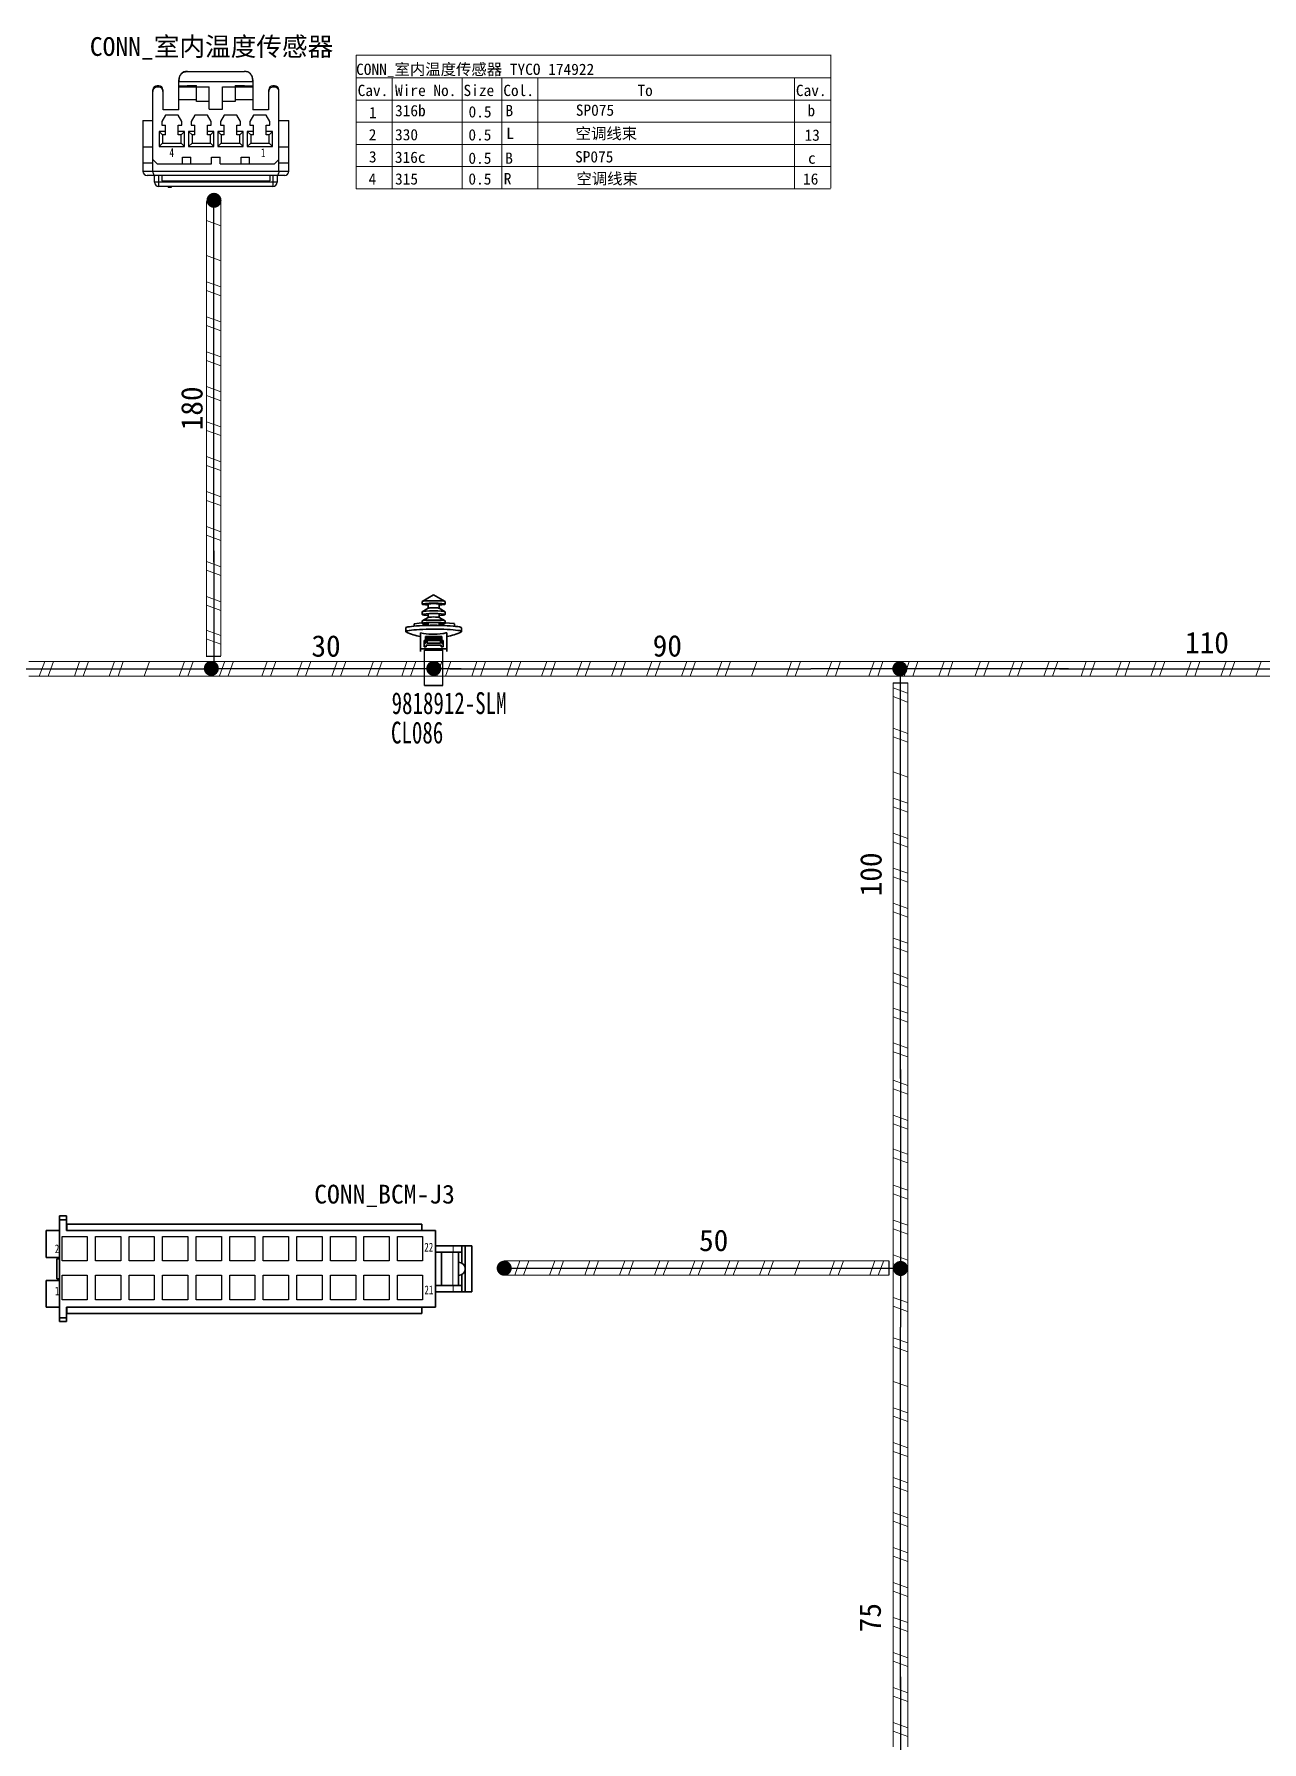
# Model space of a CAD drawing. Header units: millimetres. Extents: x 17 to 3784, y 12 to 1382.
# Drawn here: x 1065.7 to 1148.4, y 461.9 to 576.9 of the extents above; entities that cross this region are included whole.
import ezdxf

# ---------------------------------------------------------------- set-up
doc = ezdxf.new("R2010")
doc.units = ezdxf.units.MM
doc.layers.add('ENT', color=7, linetype='Continuous', lineweight=18)
doc.layers.add('粗实线层', color=7, linetype='Continuous', lineweight=35)
doc.styles.add('FangSong_GB2312_Style', font='simfang.ttf')
doc.styles.add('foton', font='', dxfattribs={"width": 0.7})
doc.styles.add('样式 2', font='', dxfattribs={"width": 0.75})
doc.styles.get('foton').set_extended_font_data('宋体')
doc.styles.get('样式 2').set_extended_font_data('宋体')

msp = doc.modelspace()

# ---------------------------------------------------------------- hatches: boundary and pattern name
h = msp.add_hatch(color=0)
edge = h.paths.add_edge_path(flags=0)
edge.add_arc((1077.8, 565.67), 0.507, 180, 540)
h = msp.add_hatch(color=0)
edge = h.paths.add_edge_path(flags=0)
edge.add_arc((1077.62, 534.16), 0.507, 180, 540)
h = msp.add_hatch(color=0)
edge = h.paths.add_edge_path(flags=0)
edge.add_arc((1092.6, 534.16), 0.507, 180, 540)
h = msp.add_hatch(color=0)
edge = h.paths.add_edge_path(flags=0)
edge.add_arc((1123.98, 534.14), 0.507, 180, 540)
h = msp.add_hatch(color=0)
edge = h.paths.add_edge_path(flags=0)
edge.add_arc((1097.34, 493.79), 0.507, 180, 540)
h = msp.add_hatch(color=0)
edge = h.paths.add_edge_path(flags=0)
edge.add_arc((1124.03, 493.77), 0.507, 180, 540)

# ---------------------------------------------------------------- linework, layer by layer
at = {"color": 7, "linetype": 'Continuous'}
for p, q in [((1075.44, 571.75), (1075.44, 573.79)), ((1075.44, 573.66), (1080.41, 573.66)), ((1076, 574.35), (1079.85, 574.35)), ((1076, 574.35), (1079.85, 574.35)), ((1080.41, 573.79), (1080.41, 571.75)), ((1073.69, 567.62), (1073.69, 573.1)), ((1073.97, 573.39), (1074.08, 573.39)), ((1074.08, 573.28), (1073.97, 573.28)), ((1074.37, 571.75), (1074.37, 573.1)), ((1076.63, 573.28), (1075.44, 573.28)), ((1076, 573.39), (1076.63, 573.39)), ((1076.63, 572.32), (1076.63, 573.39)), ((1076.63, 573.31), (1077.47, 573.31)), ((1077.47, 571.8), (1077.47, 573.31)), ((1078.38, 571.8), (1078.38, 573.31)), ((1078.38, 573.31), (1079.23, 573.31)), ((1079.23, 573.39), (1079.23, 572.32)), ((1079.23, 573.39), (1079.85, 573.39)), ((1080.41, 573.28), (1079.23, 573.28)), ((1081.49, 571.75), (1081.49, 573.1)), ((1081.77, 573.39), (1081.88, 573.39)), ((1081.88, 573.28), (1081.77, 573.28)), ((1082.16, 567.62), (1082.16, 573.1)), ((1074.54, 571.41), (1074.28, 570.97)), ((1075.44, 571.75), (1074.37, 571.75)), ((1075.38, 571.41), (1074.54, 571.41)), ((1075.64, 570.97), (1075.38, 571.41)), ((1076.63, 572.44), (1075.44, 572.44)), ((1076.51, 571.41), (1076.26, 570.97)), ((1077.36, 571.41), (1076.51, 571.41)), ((1077.47, 572.32), (1076.63, 572.32)), ((1077.62, 570.97), (1077.36, 571.41)), ((1077.47, 571.8), (1078.38, 571.8)), ((1078.49, 571.41), (1078.24, 570.97)), ((1079.23, 572.32), (1078.38, 572.32)), ((1079.34, 571.41), (1078.49, 571.41)), ((1080.41, 572.44), (1079.23, 572.44)), ((1079.59, 570.97), (1079.34, 571.41)), ((1080.47, 571.41), (1080.21, 570.97)), ((1081.48, 571.75), (1080.41, 571.75)), ((1081.32, 571.41), (1080.47, 571.41)), ((1081.57, 570.97), (1081.32, 571.41)), ((1073.01, 571.04), (1073.01, 567.62)), ((1073.01, 571.04), (1073.69, 571.04)), ((1074.11, 570.31), (1074.11, 569.29)), ((1074.34, 570.08), (1074.11, 570.31)), ((1074.54, 570.31), (1074.11, 570.31)), ((1074.28, 570.97), (1074.28, 570.73)), ((1074.28, 570.73), (1074.54, 570.73)), ((1074.54, 570.08), (1074.54, 570.73)), ((1075.38, 570.08), (1075.38, 570.73)), ((1075.38, 570.73), (1075.64, 570.73)), ((1075.81, 570.31), (1075.38, 570.31)), ((1075.58, 570.08), (1075.81, 570.31)), ((1075.64, 570.73), (1075.64, 570.97)), ((1075.81, 569.29), (1075.81, 570.31)), ((1076.09, 570.31), (1076.09, 569.29)), ((1076.32, 570.08), (1076.09, 570.31)), ((1076.51, 570.31), (1076.09, 570.31)), ((1076.26, 570.97), (1076.26, 570.73)), ((1076.26, 570.73), (1076.51, 570.73)), ((1076.51, 570.08), (1076.51, 570.73)), ((1077.36, 570.08), (1077.36, 570.73)), ((1077.36, 570.73), (1077.62, 570.73)), ((1077.78, 570.31), (1077.36, 570.31)), ((1077.56, 570.08), (1077.78, 570.31)), ((1077.62, 570.73), (1077.62, 570.97)), ((1077.78, 569.29), (1077.78, 570.31)), ((1078.49, 570.31), (1078.07, 570.31)), ((1078.29, 570.08), (1078.07, 570.31)), ((1078.07, 570.31), (1078.07, 569.29)), ((1078.24, 570.97), (1078.24, 570.73)), ((1078.24, 570.73), (1078.49, 570.73)), ((1078.49, 570.08), (1078.49, 570.73)), ((1079.34, 570.73), (1079.59, 570.73)), ((1079.34, 570.08), (1079.34, 570.73)), ((1079.76, 570.31), (1079.34, 570.31)), ((1079.54, 570.08), (1079.76, 570.31)), ((1079.59, 570.73), (1079.59, 570.97)), ((1079.76, 569.29), (1079.76, 570.31)), ((1080.47, 570.31), (1080.04, 570.31)), ((1080.27, 570.08), (1080.04, 570.31)), ((1080.04, 570.31), (1080.04, 569.29)), ((1080.21, 570.97), (1080.21, 570.73)), ((1080.21, 570.73), (1080.47, 570.73)), ((1080.47, 570.08), (1080.47, 570.73)), ((1081.32, 570.73), (1081.57, 570.73)), ((1081.32, 570.08), (1081.32, 570.73)), ((1081.74, 570.31), (1081.32, 570.31)), ((1081.51, 570.08), (1081.74, 570.31)), ((1081.57, 570.73), (1081.57, 570.97)), ((1081.74, 569.29), (1081.74, 570.31)), ((1082.16, 571.04), (1082.84, 571.04)), ((1082.84, 567.62), (1082.84, 571.04)), ((1073.01, 569.26), (1073.69, 569.26)), ((1074.34, 569.51), (1074.11, 569.29)), ((1074.11, 569.29), (1075.81, 569.29)), ((1074.34, 570.08), (1074.34, 569.51)), ((1074.54, 570.08), (1074.34, 570.08)), ((1074.34, 569.51), (1075.58, 569.51)), ((1075.58, 570.08), (1075.38, 570.08)), ((1075.58, 569.51), (1075.58, 570.08)), ((1075.58, 569.51), (1075.81, 569.29)), ((1076.32, 569.51), (1076.09, 569.29)), ((1076.09, 569.29), (1077.78, 569.29)), ((1076.32, 570.08), (1076.32, 569.51)), ((1076.51, 570.08), (1076.32, 570.08)), ((1076.32, 569.51), (1077.56, 569.51)), ((1077.56, 570.08), (1077.36, 570.08)), ((1077.56, 569.51), (1077.56, 570.08)), ((1077.56, 569.51), (1077.78, 569.29)), ((1078.29, 569.51), (1078.07, 569.29)), ((1078.07, 569.29), (1079.76, 569.29)), ((1078.49, 570.08), (1078.29, 570.08)), ((1078.29, 570.08), (1078.29, 569.51)), ((1078.29, 569.51), (1079.54, 569.51)), ((1079.54, 570.08), (1079.34, 570.08)), ((1079.54, 569.51), (1079.54, 570.08)), ((1079.54, 569.51), (1079.76, 569.29)), ((1080.27, 569.51), (1080.04, 569.29)), ((1080.04, 569.29), (1081.74, 569.29)), ((1080.47, 570.08), (1080.27, 570.08)), ((1080.27, 570.08), (1080.27, 569.51)), ((1080.27, 569.51), (1081.51, 569.51)), ((1081.51, 570.08), (1081.32, 570.08)), ((1081.51, 569.51), (1081.51, 570.08)), ((1081.51, 569.51), (1081.74, 569.29)), ((1082.16, 569.26), (1082.84, 569.26)), ((1073.01, 568.19), (1073.69, 568.19)), ((1073.97, 568.13), (1073.69, 568.41)), ((1073.97, 568.13), (1077.64, 568.13)), ((1075.67, 568.13), (1075.67, 568.58)), ((1075.67, 568.58), (1076.23, 568.58)), ((1076.23, 568.13), (1076.23, 568.58)), ((1077.64, 568.58), (1078.21, 568.58)), ((1077.64, 568.13), (1077.64, 568.58)), ((1078.21, 568.13), (1078.21, 568.58)), ((1078.21, 568.13), (1081.88, 568.13)), ((1079.62, 568.58), (1080.19, 568.58)), ((1079.62, 568.13), (1079.62, 568.58)), ((1080.19, 568.13), (1080.19, 568.58)), ((1082.16, 568.41), (1081.88, 568.13)), ((1082.16, 568.19), (1082.84, 568.19)), ((1082.84, 567.62), (1073.01, 567.62)), ((1082.56, 567.34), (1073.29, 567.34)), ((1073.8, 566.89), (1073.8, 567.34)), ((1082.05, 566.89), (1073.8, 566.89)), ((1074.08, 566.6), (1074.08, 567.34)), ((1074.28, 567.34), (1074.28, 566.98)), ((1074.28, 566.98), (1081.57, 566.98)), ((1081.57, 567.34), (1081.57, 566.98)), ((1081.77, 567.34), (1081.77, 566.6)), ((1082.05, 567.34), (1082.05, 566.89)), ((1081.77, 566.6), (1074.08, 566.6)), ((1074.71, 566.6), (1074.71, 566.53)), ((1074.92, 566.53), (1074.71, 566.53)), ((1074.81, 566.6), (1074.81, 566.53)), ((1074.92, 566.6), (1074.92, 566.53))]:
    msp.add_line(p, q, dxfattribs=at)
for p, q in [((1077.29, 565.6), (1078.27, 565.6)), ((1077.28, 534.99), (1078.27, 534.99)), ((1123.53, 533.19), (1124.51, 533.19)), ((1097.34, 494.28), (1097.34, 493.29)), ((1123.23, 494.29), (1123.23, 493.32))]:
    msp.add_line(p, q)
at = {"color": 0, "lineweight": 35, "ltscale": 0.10061}
msp.add_line((1092.59, 539.12), (1091.82, 538.66), dxfattribs=at)
at = {"color": 0, "lineweight": 35, "ltscale": 0.100609}
msp.add_line((1092.59, 539.12), (1093.36, 538.66), dxfattribs=at)
at = {"color": 0, "lineweight": 35, "ltscale": 0.017883}
for p, q in [((1091.82, 538.65), (1091.82, 538.49)), ((1093.37, 538.65), (1093.37, 538.49))]:
    msp.add_line(p, q, dxfattribs=at)
at = {"color": 0, "lineweight": 35, "ltscale": 0.051179}
for p, q in [((1092.21, 538.21), (1091.82, 537.98)), ((1092.97, 538.21), (1093.36, 537.98))]:
    msp.add_line(p, q, dxfattribs=at)
at = {"color": 0, "lineweight": 35, "ltscale": 0.019769}
for p, q in [((1091.82, 537.97), (1091.82, 537.79)), ((1093.37, 537.97), (1093.37, 537.79))]:
    msp.add_line(p, q, dxfattribs=at)
at = {"color": 0, "lineweight": 35, "ltscale": 0.032245}
for p, q in [((1092.21, 538.49), (1092.21, 538.21)), ((1092.97, 538.49), (1092.97, 538.21))]:
    msp.add_line(p, q, dxfattribs=at)
at = {"color": 0, "lineweight": 35, "ltscale": 0.027679}
for p, q in [((1090.71, 536.64), (1090.71, 536.89)), ((1094.47, 536.64), (1094.47, 536.89))]:
    msp.add_line(p, q, dxfattribs=at)
at = {"color": 0, "lineweight": 35, "ltscale": 0.051178}
msp.add_line((1092.21, 537.59), (1091.82, 537.36), dxfattribs=at)
at = {"color": 0, "lineweight": 35, "ltscale": 0.018536}
msp.add_line((1091.82, 537.35), (1091.82, 537.19), dxfattribs=at)
at = {"color": 0, "lineweight": 35, "ltscale": 0.029858}
for p, q in [((1092.21, 537.85), (1092.21, 537.59)), ((1092.97, 537.85), (1092.97, 537.59))]:
    msp.add_line(p, q, dxfattribs=at)
at = {"color": 0, "lineweight": 35, "ltscale": 0.02207}
for p, q in [((1092.21, 537.24), (1092.21, 537.05)), ((1092.97, 537.24), (1092.97, 537.05))]:
    msp.add_line(p, q, dxfattribs=at)
at = {"color": 0, "lineweight": 35, "ltscale": 0.051177}
msp.add_line((1092.97, 537.59), (1093.36, 537.36), dxfattribs=at)
at = {"color": 0, "lineweight": 35, "ltscale": 0.01853}
msp.add_line((1093.37, 537.35), (1093.37, 537.19), dxfattribs=at)
at = {"color": 0, "lineweight": 35, "ltscale": 0.113794}
msp.add_line((1091.7, 536.3), (1091.7, 535.29), dxfattribs=at)
at = {"color": 0, "lineweight": 35, "ltscale": 0.120856}
for p, q in [((1091.71, 535.48), (1091.71, 536.55)), ((1093.48, 535.48), (1093.48, 536.55))]:
    msp.add_line(p, q, dxfattribs=at)
at = {"color": 0, "lineweight": 35, "ltscale": 0.047321}
for p, q in [((1091.95, 536.03), (1091.95, 535.62)), ((1093.24, 536.03), (1093.24, 535.62))]:
    msp.add_line(p, q, dxfattribs=at)
at = {"color": 0, "lineweight": 35, "ltscale": 0.010001}
for p, q in [((1092.04, 536.03), (1091.95, 536.03)), ((1093.24, 536.03), (1093.15, 536.03)), ((1067.39, 494.41), (1067.21, 494.41)), ((1067.39, 493.08), (1067.21, 493.08))]:
    msp.add_line(p, q, dxfattribs=at)
at = {"color": 0, "lineweight": 35, "ltscale": 0.009064}
msp.add_line((1092.03, 535.84), (1091.95, 535.84), dxfattribs=at)
at = {"color": 0, "lineweight": 35, "ltscale": 0.021804}
for p, q in [((1092.03, 535.84), (1092.04, 536.03)), ((1093.14, 536.13), (1093.15, 536.32)), ((1093.14, 535.84), (1093.15, 536.03)), ((1093.23, 535.84), (1093.24, 536.03)), ((1091.71, 535.48), (1091.7, 535.29)), ((1093.48, 535.48), (1093.47, 535.29))]:
    msp.add_line(p, q, dxfattribs=at)
at = {"color": 0, "lineweight": 35, "ltscale": 0.032379}
msp.add_line((1092.04, 536.32), (1092.04, 536.03), dxfattribs=at)
at = {"color": 0, "lineweight": 35, "ltscale": 0.124999}
msp.add_line((1092.04, 536.32), (1093.15, 536.32), dxfattribs=at)
at = {"color": 0, "lineweight": 35, "ltscale": 0.012045}
msp.add_line((1092.04, 536.13), (1092.15, 536.13), dxfattribs=at)
at = {"color": 0, "lineweight": 35, "ltscale": 0.012463}
msp.add_line((1092.08, 535.62), (1092.09, 535.73), dxfattribs=at)
at = {"color": 0, "lineweight": 35, "ltscale": 0.114999}
msp.add_line((1092.09, 535.73), (1093.1, 535.73), dxfattribs=at)
at = {"color": 0, "lineweight": 35, "ltscale": 0.012451}
for p, q in [((1092.09, 535.62), (1092.09, 535.73)), ((1092.15, 536.05), (1092.15, 536.16)), ((1093.04, 536.05), (1093.04, 536.16)), ((1093.1, 535.62), (1093.1, 535.73))]:
    msp.add_line(p, q, dxfattribs=at)
at = {"color": 0, "lineweight": 35, "ltscale": 0.1}
for p, q in [((1093.03, 536.24), (1092.15, 536.24)), ((1093.04, 535.85), (1092.15, 535.85))]:
    msp.add_line(p, q, dxfattribs=at)
at = {"color": 0, "lineweight": 35, "ltscale": 0.010273}
msp.add_line((1092.15, 536.15), (1092.15, 536.24), dxfattribs=at)
at = {"color": 0, "lineweight": 35, "ltscale": 0.004356}
msp.add_line((1092.15, 536.24), (1092.15, 536.21), dxfattribs=at)
at = {"color": 0, "lineweight": 35, "ltscale": 0.023842}
msp.add_line((1092.15, 536.21), (1092.15, 535.99), dxfattribs=at)
at = {"color": 0, "lineweight": 35, "ltscale": 0.099998}
for p, q in [((1093.04, 536.16), (1092.15, 536.16)), ((1093.04, 536.05), (1092.15, 536.05))]:
    msp.add_line(p, q, dxfattribs=at)
at = {"color": 0, "lineweight": 35, "ltscale": 0.001513}
msp.add_line((1092.15, 536.16), (1092.15, 536.15), dxfattribs=at)
at = {"color": 0, "lineweight": 35, "ltscale": 0.002181}
for p, q in [((1092.15, 536.03), (1092.15, 536.05)), ((1093.04, 536.03), (1093.04, 536.05))]:
    msp.add_line(p, q, dxfattribs=at)
at = {"color": 0, "lineweight": 35, "ltscale": 0.019922}
for p, q in [((1092.15, 535.85), (1092.15, 536.03)), ((1093.04, 535.85), (1093.04, 536.03))]:
    msp.add_line(p, q, dxfattribs=at)
at = {"color": 0, "lineweight": 35, "ltscale": 0.099999}
for p, q in [((1093.04, 536.03), (1092.15, 536.03)), ((1093.04, 535.85), (1092.15, 535.85))]:
    msp.add_line(p, q, dxfattribs=at)
at = {"color": 0, "lineweight": 35, "ltscale": 0.002853}
msp.add_line((1092.15, 535.99), (1092.15, 536.01), dxfattribs=at)
at = {"color": 0, "lineweight": 35, "ltscale": 0.018183}
msp.add_line((1092.15, 536.01), (1092.15, 535.85), dxfattribs=at)
at = {"color": 0, "lineweight": 35, "ltscale": 0.000439867}
msp.add_line((1092.15, 535.85), (1092.15, 535.85), dxfattribs=at)
at = {"color": 0, "lineweight": 35, "ltscale": 0.009468}
msp.add_line((1093.04, 536.16), (1093.03, 536.24), dxfattribs=at)
at = {"color": 0, "lineweight": 35, "ltscale": 0.01149}
msp.add_line((1093.04, 536.13), (1093.14, 536.13), dxfattribs=at)
at = {"color": 0, "lineweight": 35, "ltscale": 0.000439834}
msp.add_line((1093.04, 535.85), (1093.04, 535.85), dxfattribs=at)
at = {"color": 0, "lineweight": 35, "ltscale": 0.032373}
for p, q in [((1093.14, 536.13), (1093.14, 535.84)), ((1093.15, 536.32), (1093.15, 536.03))]:
    msp.add_line(p, q, dxfattribs=at)
at = {"color": 0, "lineweight": 35, "ltscale": 0.01}
msp.add_line((1093.23, 535.84), (1093.14, 535.84), dxfattribs=at)
at = {"color": 0, "lineweight": 35, "ltscale": 0.025537}
msp.add_line((1093.23, 535.84), (1093.23, 535.62), dxfattribs=at)
at = {"color": 0, "lineweight": 35, "ltscale": 0.199999}
msp.add_line((1093.48, 535.48), (1091.71, 535.48), dxfattribs=at)
at = {"color": 0, "lineweight": 35, "ltscale": 0.015}
msp.add_line((1091.95, 535.62), (1092.09, 535.62), dxfattribs=at)
at = {"color": 0}
for p, q in [((1091.98, 533.01), (1091.98, 535.4)), ((1093.2, 533.01), (1093.2, 535.4))]:
    msp.add_line(p, q, dxfattribs=at)
at = {"color": 0, "lineweight": 35, "ltscale": 0.137499}
for p, q in [((1093.2, 535.4), (1091.98, 535.4)), ((1093.2, 533.01), (1091.98, 533.01))]:
    msp.add_line(p, q, dxfattribs=at)
at = {"color": 0, "lineweight": 35, "ltscale": 0.014999}
msp.add_line((1093.1, 535.62), (1093.24, 535.62), dxfattribs=at)
at = {"color": 0, "lineweight": 35, "ltscale": 0.027499}
for p, q in [((1067.39, 497.31), (1067.88, 497.31)), ((1067.39, 497.05), (1067.88, 497.05)), ((1067.39, 490.44), (1067.88, 490.44)), ((1067.39, 490.19), (1067.88, 490.19))]:
    msp.add_line(p, q, dxfattribs=at)
at = {"color": 0, "lineweight": 35, "ltscale": 0.014434}
for p, q in [((1067.39, 497.05), (1067.39, 497.31)), ((1067.88, 497.05), (1067.88, 497.31)), ((1067.39, 490.19), (1067.39, 490.44)), ((1067.88, 490.19), (1067.88, 490.44))]:
    msp.add_line(p, q, dxfattribs=at)
at = {"color": 0, "lineweight": 35, "ltscale": 0.148066}
for p, q in [((1067.39, 494.41), (1067.39, 497.05)), ((1067.39, 490.44), (1067.39, 493.08))]:
    msp.add_line(p, q, dxfattribs=at)
at = {"color": 0, "lineweight": 35, "ltscale": 0.040566}
for p, q in [((1067.88, 496.33), (1067.88, 497.05)), ((1067.88, 490.44), (1067.88, 491.17))]:
    msp.add_line(p, q, dxfattribs=at)
at = {"color": 0, "lineweight": 35}
for p, q in [((1091.8, 496.75), (1067.9, 496.75)), ((1092.09, 496.33), (1067.88, 496.33)), ((1067.88, 491.17), (1092.09, 491.17)), ((1067.9, 490.74), (1091.8, 490.74))]:
    msp.add_line(p, q, dxfattribs=at)
at = {"color": 0, "lineweight": 35, "ltscale": 0.02375}
for p, q in [((1067.9, 496.33), (1067.9, 496.75)), ((1091.8, 496.33), (1091.8, 496.75)), ((1067.9, 490.74), (1067.9, 491.17)), ((1091.8, 490.74), (1091.8, 491.17))]:
    msp.add_line(p, q, dxfattribs=at)
at = {"color": 0, "lineweight": 35, "ltscale": 0.0375}
for p, q in [((1067.17, 496.33), (1066.5, 496.33)), ((1067.17, 494.52), (1066.5, 494.52)), ((1067.17, 492.97), (1066.5, 492.97)), ((1067.17, 491.17), (1066.5, 491.17))]:
    msp.add_line(p, q, dxfattribs=at)
at = {"color": 0, "lineweight": 35, "ltscale": 0.10125}
for p, q in [((1066.5, 494.52), (1066.5, 496.33)), ((1066.5, 491.17), (1066.5, 492.97))]:
    msp.add_line(p, q, dxfattribs=at)
at = {"color": 0, "lineweight": 35, "ltscale": 0.0125}
for p, q in [((1067.39, 496.33), (1067.17, 496.33)), ((1092.71, 496.33), (1092.09, 496.33)), ((1067.39, 494.52), (1067.17, 494.52)), ((1094.04, 494.86), (1094.27, 494.86)), ((1094.27, 494.86), (1094.49, 494.86)), ((1094.71, 495.3), (1094.49, 495.3)), ((1067.39, 492.97), (1067.17, 492.97)), ((1094.04, 492.63), (1094.27, 492.63)), ((1094.27, 492.63), (1094.49, 492.63)), ((1094.71, 492.19), (1094.49, 492.19)), ((1067.39, 491.17), (1067.17, 491.17)), ((1092.09, 491.17), (1092.72, 491.17))]:
    msp.add_line(p, q, dxfattribs=at)
at = {"color": 0, "lineweight": 35, "ltscale": 0.289999}
msp.add_line((1092.71, 491.17), (1092.71, 496.33), dxfattribs=at)
at = {"color": 0, "lineweight": 35, "ltscale": 0.075}
for p, q in [((1067.21, 494.41), (1067.21, 493.08)), ((1067.39, 494.41), (1067.39, 493.08))]:
    msp.add_line(p, q, dxfattribs=at)
at = {"color": 0, "lineweight": 35, "ltscale": 0.0675}
for p, q in [((1093.91, 495.3), (1092.71, 495.3)), ((1093.91, 492.19), (1092.71, 492.19))]:
    msp.add_line(p, q, dxfattribs=at)
at = {"color": 0, "lineweight": 35, "ltscale": 0.022501}
msp.add_line((1093.11, 494.86), (1092.71, 494.86), dxfattribs=at)
at = {"color": 0, "lineweight": 35, "ltscale": 0.04366}
for p, q in [((1093.89, 494.86), (1093.11, 494.86)), ((1093.89, 492.63), (1093.11, 492.63))]:
    msp.add_line(p, q, dxfattribs=at)
at = {"color": 0, "lineweight": 35, "ltscale": 0.125}
msp.add_line((1093.11, 492.63), (1093.11, 494.86), dxfattribs=at)
at = {"color": 0, "lineweight": 35, "ltscale": 0.008839}
for p, q in [((1093.89, 494.86), (1094.04, 494.86)), ((1093.89, 492.63), (1094.04, 492.63))]:
    msp.add_line(p, q, dxfattribs=at)
at = {"color": 0, "lineweight": 13, "ltscale": 0.125}
msp.add_line((1093.89, 492.63), (1093.89, 494.86), dxfattribs=at)
at = {"color": 0, "lineweight": 35, "ltscale": 0.0325}
for p, q in [((1093.91, 495.3), (1094.49, 495.3)), ((1093.91, 492.19), (1094.49, 492.19))]:
    msp.add_line(p, q, dxfattribs=at)
at = {"color": 0, "lineweight": 13, "ltscale": 0.025}
for p, q in [((1093.91, 495.3), (1093.91, 494.86)), ((1093.91, 492.63), (1093.91, 492.19))]:
    msp.add_line(p, q, dxfattribs=at)
at = {"color": 0, "lineweight": 35, "ltscale": 0.0625}
for p, q in [((1094.27, 493.75), (1094.27, 494.86)), ((1094.27, 492.63), (1094.27, 493.75))]:
    msp.add_line(p, q, dxfattribs=at)
at = {"color": 0, "lineweight": 35, "ltscale": 0.025}
for p, q in [((1094.49, 495.3), (1094.49, 494.86)), ((1095.16, 495.3), (1094.71, 495.3)), ((1094.49, 492.63), (1094.49, 492.19)), ((1095.16, 492.19), (1094.71, 492.19))]:
    msp.add_line(p, q, dxfattribs=at)
at = {"color": 0, "lineweight": 35, "ltscale": 0.040849}
for p, q in [((1094.49, 494.86), (1094.49, 494.13)), ((1094.49, 493.36), (1094.49, 492.63))]:
    msp.add_line(p, q, dxfattribs=at)
at = {"color": 0, "lineweight": 35, "ltscale": 0.0875}
for p, q in [((1094.71, 495.3), (1094.71, 493.75)), ((1094.71, 493.75), (1094.71, 492.19))]:
    msp.add_line(p, q, dxfattribs=at)
at = {"color": 0, "lineweight": 35, "ltscale": 0.175}
msp.add_line((1095.16, 495.3), (1095.16, 492.19), dxfattribs=at)
at = {"color": 0, "lineweight": 35, "ltscale": 0.055}
msp.add_line((1093.69, 492.63), (1092.71, 492.63), dxfattribs=at)
at = {"color": 0, "linetype": 'Continuous', "lineweight": 13}
for points in [[(1087.37, 575.44), (1119.31, 575.44)], [(1087.37, 575.44), (1087.37, 566.45)], [(1087.37, 573.91), (1119.31, 573.91)], [(1089.8, 573.91), (1089.8, 566.45)], [(1094.51, 573.91), (1094.51, 566.45)], [(1097.18, 573.91), (1097.18, 566.45)], [(1099.61, 573.91), (1099.61, 566.45)], [(1087.37, 572.42), (1119.31, 572.42)], [(1087.37, 570.92), (1119.31, 570.92)], [(1087.37, 569.43), (1119.31, 569.43)], [(1087.37, 567.94), (1119.31, 567.94)], [(1087.37, 566.45), (1119.31, 566.45)], [(1077.11, 534.14), (1053.6, 534.14)], [(1094.44, 534.14), (1077.11, 534.14)], [(1117.99, 534.14), (1094.48, 534.14)]]:
    msp.add_lwpolyline(points, dxfattribs=at)
at = {"color": 7, "linetype": 'Continuous', "lineweight": 13}
for points in [[(1119.34, 575.47), (1119.34, 566.48)], [(1116.88, 573.91), (1116.88, 566.45)], [(1077.78, 565.6), (1077.78, 542.09)], [(1077.78, 542.06), (1077.78, 534.97)], [(1135.32, 534.14), (1117.99, 534.14)], [(1159.01, 534.14), (1135.5, 534.14)], [(1124.02, 530.84), (1124.02, 507.33)], [(1124.02, 507.15), (1124.02, 489.82)], [(1120.89, 493.8), (1097.38, 493.8)], [(1124.02, 489.82), (1124.02, 466.31)], [(1124.02, 466.27), (1124.02, 448.94)]]:
    msp.add_lwpolyline(points, dxfattribs=at)
at = {"color": 7, "linetype": 'Continuous', "lineweight": 0}
for points in [[(1077.29, 563.25), (1077.29, 565.6)], [(1078.27, 565.6), (1078.27, 563.25)], [(1077.29, 564.31), (1078.27, 563.96)], [(1077.29, 560.9), (1077.29, 563.25)], [(1078.27, 563.25), (1078.27, 560.9)], [(1077.29, 561.95), (1078.27, 561.6)], [(1077.29, 558.54), (1077.29, 560.9)], [(1077.29, 560.19), (1078.27, 559.84)], [(1078.27, 560.9), (1078.27, 558.54)], [(1077.29, 559.6), (1078.27, 559.25)], [(1077.29, 556.19), (1077.29, 558.54)], [(1077.29, 557.83), (1078.27, 557.48)], [(1078.27, 558.54), (1078.27, 556.19)], [(1077.29, 557.25), (1078.27, 556.89)], [(1077.29, 553.83), (1077.29, 556.19)], [(1077.29, 555.48), (1078.27, 555.13)], [(1078.27, 556.19), (1078.27, 553.83)], [(1077.29, 554.89), (1078.27, 554.54)], [(1077.29, 551.48), (1077.29, 553.83)], [(1077.29, 553.13), (1078.27, 552.77)], [(1078.27, 553.83), (1078.27, 551.48)], [(1077.29, 552.54), (1078.27, 552.18)], [(1077.29, 549.12), (1077.29, 551.48)], [(1077.29, 550.77), (1078.27, 550.42)], [(1078.27, 551.48), (1078.27, 549.12)], [(1077.29, 550.18), (1078.27, 549.83)], [(1077.29, 546.77), (1077.29, 549.12)], [(1077.29, 548.42), (1078.27, 548.06)], [(1078.27, 549.12), (1078.27, 546.77)], [(1077.29, 547.83), (1078.27, 547.48)], [(1077.29, 544.41), (1077.29, 546.77)], [(1077.29, 546.06), (1078.27, 545.71)], [(1078.27, 546.77), (1078.27, 544.41)], [(1077.29, 545.47), (1078.27, 545.12)], [(1077.29, 542.06), (1077.29, 544.41)], [(1078.27, 544.41), (1078.27, 542.06)], [(1077.29, 543.71), (1078.27, 543.36)], [(1077.29, 543.12), (1078.27, 542.77)], [(1077.29, 539.71), (1077.29, 542.06)], [(1078.27, 542.06), (1078.27, 539.71)], [(1078.27, 541), (1077.29, 541.35)], [(1078.27, 540.41), (1077.29, 540.77)], [(1077.29, 537.35), (1077.29, 539.71)], [(1078.27, 539.71), (1078.27, 537.35)], [(1078.27, 538.65), (1077.29, 539)], [(1078.27, 538.06), (1077.29, 538.41)], [(1077.29, 535), (1077.29, 537.35)], [(1078.27, 537.35), (1078.27, 535)], [(1078.25, 536.38), (1077.27, 536.73)], [(1078.25, 535.79), (1077.27, 536.15)], [(1071.11, 534.63), (1070.75, 533.65)], [(1071.69, 534.63), (1071.34, 533.65)], [(1072.4, 534.63), (1074.76, 534.63)], [(1073.46, 534.63), (1073.11, 533.65)], [(1074.76, 534.63), (1077.11, 534.63)], [(1075.81, 534.63), (1075.46, 533.65)], [(1076.4, 534.63), (1076.05, 533.65)], [(1077.11, 534.63), (1079.46, 534.63)], [(1078.17, 533.66), (1078.52, 534.64)], [(1078.76, 533.66), (1079.11, 534.64)], [(1079.31, 534.63), (1082.67, 534.63)], [(1081.02, 533.65), (1081.38, 534.63)], [(1081.61, 533.65), (1081.97, 534.63)], [(1082.67, 534.63), (1085.03, 534.63)], [(1083.38, 533.65), (1083.73, 534.63)], [(1083.97, 533.65), (1084.32, 534.63)], [(1110.22, 534.63), (1109.87, 533.65)], [(1110.93, 534.63), (1113.28, 534.63)], [(1111.99, 534.63), (1111.63, 533.65)], [(1112.57, 534.63), (1112.22, 533.65)], [(1113.28, 534.63), (1115.63, 534.63)], [(1114.34, 534.63), (1113.99, 533.65)], [(1115.63, 534.63), (1117.99, 534.63)], [(1116.69, 534.63), (1116.34, 533.65)], [(1117.28, 534.63), (1116.93, 533.65)], [(1117.99, 534.63), (1120.34, 534.63)], [(1119.05, 533.66), (1119.4, 534.64)], [(1119.64, 533.66), (1119.99, 534.64)], [(1120.19, 534.63), (1123.55, 534.63)], [(1121.9, 533.65), (1122.26, 534.63)], [(1122.49, 533.65), (1122.84, 534.63)], [(1123.55, 534.63), (1125.91, 534.63)], [(1124.26, 533.65), (1124.61, 534.63)], [(1124.85, 533.65), (1125.2, 534.63)], [(1125.91, 534.63), (1128.26, 534.63)], [(1126.61, 533.65), (1126.96, 534.63)], [(1127.2, 533.65), (1127.55, 534.63)], [(1128.26, 534.63), (1130.61, 534.63)], [(1129.05, 533.67), (1129.41, 534.65)], [(1129.64, 533.67), (1130, 534.65)], [(1130.61, 534.63), (1132.97, 534.63)], [(1131.32, 533.65), (1131.67, 534.63)], [(1131.91, 533.65), (1132.26, 534.63)], [(1132.97, 534.63), (1135.87, 534.63)], [(1133.67, 533.65), (1134.03, 534.63)], [(1134.26, 533.65), (1134.62, 534.63)], [(1135.47, 534.63), (1137.82, 534.63)], [(1136.53, 534.63), (1136.18, 533.65)], [(1137.12, 534.63), (1136.76, 533.65)], [(1137.82, 534.63), (1140.18, 534.63)], [(1138.88, 534.63), (1138.53, 533.65)], [(1139.47, 534.63), (1139.12, 533.65)], [(1140.18, 534.63), (1142.53, 534.63)], [(1141.24, 534.63), (1140.88, 533.65)], [(1141.83, 534.63), (1141.47, 533.65)], [(1142.53, 534.63), (1144.89, 534.63)], [(1143.59, 534.63), (1143.24, 533.65)], [(1144.18, 534.63), (1143.83, 533.65)], [(1144.89, 534.63), (1147.24, 534.63)], [(1145.95, 534.63), (1145.59, 533.65)], [(1146.53, 534.63), (1146.18, 533.65)], [(1147.24, 534.63), (1149.6, 534.63)], [(1148.3, 534.63), (1147.95, 533.65)], [(1074.76, 533.65), (1072.4, 533.65)], [(1077.11, 533.65), (1074.76, 533.65)], [(1079.46, 533.65), (1077.11, 533.65)], [(1082.67, 533.65), (1079.23, 533.65)], [(1085.03, 533.65), (1082.67, 533.65)], [(1113.28, 533.65), (1110.93, 533.65)], [(1115.63, 533.65), (1113.28, 533.65)], [(1117.99, 533.65), (1115.63, 533.65)], [(1120.34, 533.65), (1117.99, 533.65)], [(1123.55, 533.65), (1120.11, 533.65)], [(1125.91, 533.65), (1123.55, 533.65)], [(1128.26, 533.65), (1125.91, 533.65)], [(1130.61, 533.65), (1128.26, 533.65)], [(1132.97, 533.65), (1130.61, 533.65)], [(1135.61, 533.65), (1132.97, 533.65)], [(1137.82, 533.65), (1135.47, 533.65)], [(1140.18, 533.65), (1137.82, 533.65)], [(1142.53, 533.65), (1140.18, 533.65)], [(1144.89, 533.65), (1142.53, 533.65)], [(1147.24, 533.65), (1144.89, 533.65)], [(1149.6, 533.65), (1147.24, 533.65)], [(1124.5, 532.49), (1123.52, 532.85)], [(1124.5, 531.9), (1123.52, 532.26)], [(1123.53, 530.84), (1123.53, 533.2)], [(1124.51, 533.2), (1124.51, 530.84)], [(1123.53, 528.49), (1123.53, 530.84)], [(1123.53, 530.14), (1124.51, 529.79)], [(1124.51, 530.84), (1124.51, 528.49)], [(1123.53, 529.55), (1124.51, 529.2)], [(1123.53, 526.13), (1123.53, 528.49)], [(1124.51, 528.49), (1124.51, 526.13)], [(1123.53, 527.19), (1124.51, 526.84)], [(1123.53, 523.78), (1123.53, 526.13)], [(1123.53, 525.43), (1124.51, 525.08)], [(1124.51, 526.13), (1124.51, 523.78)], [(1123.53, 524.84), (1124.51, 524.49)], [(1123.53, 521.43), (1123.53, 523.78)], [(1123.53, 523.07), (1124.51, 522.72)], [(1124.51, 523.78), (1124.51, 521.43)], [(1123.53, 522.49), (1124.51, 522.13)], [(1123.53, 519.07), (1123.53, 521.43)], [(1123.53, 520.72), (1124.51, 520.37)], [(1124.51, 521.43), (1124.51, 519.07)], [(1123.53, 520.13), (1124.51, 519.78)], [(1123.53, 516.72), (1123.53, 519.07)], [(1124.51, 519.07), (1124.51, 516.72)], [(1123.53, 518.37), (1124.51, 518.01)], [(1123.53, 517.78), (1124.51, 517.42)], [(1123.53, 514.36), (1123.53, 516.72)], [(1124.51, 516.72), (1124.51, 514.36)], [(1123.53, 516.01), (1124.51, 515.66)], [(1123.53, 515.42), (1124.51, 515.07)], [(1123.53, 512.01), (1123.53, 514.36)], [(1124.51, 514.36), (1124.51, 512.01)], [(1123.53, 513.66), (1124.51, 513.3)], [(1123.53, 513.07), (1124.51, 512.71)], [(1123.53, 509.65), (1123.53, 512.01)], [(1124.51, 512.01), (1124.51, 509.65)], [(1123.53, 511.3), (1124.51, 510.95)], [(1123.53, 510.71), (1124.51, 510.36)], [(1123.53, 507.3), (1123.53, 509.65)], [(1124.51, 509.65), (1124.51, 507.3)], [(1123.53, 508.95), (1124.51, 508.59)], [(1123.53, 508.36), (1124.51, 508.01)], [(1123.53, 504.8), (1123.53, 507.7)], [(1124.51, 507.44), (1124.51, 504.8)], [(1124.51, 506.09), (1123.53, 506.45)], [(1124.51, 505.51), (1123.53, 505.86)], [(1123.53, 502.44), (1123.53, 504.8)], [(1124.51, 504.8), (1124.51, 502.44)], [(1124.51, 503.74), (1123.53, 504.09)], [(1124.51, 503.15), (1123.53, 503.5)], [(1123.53, 500.09), (1123.53, 502.44)], [(1124.51, 502.44), (1124.51, 500.09)], [(1124.49, 501.47), (1123.51, 501.83)], [(1124.49, 500.88), (1123.51, 501.24)], [(1123.53, 497.74), (1123.53, 500.09)], [(1124.51, 500.09), (1124.51, 497.74)], [(1124.51, 499.03), (1123.53, 499.38)], [(1124.51, 498.44), (1123.53, 498.8)], [(1123.53, 495.38), (1123.53, 497.74)], [(1124.51, 497.74), (1124.51, 495.38)], [(1124.51, 496.68), (1123.53, 497.03)], [(1124.51, 496.09), (1123.53, 496.44)], [(1097.34, 494.29), (1099.7, 494.29)], [(1098.4, 494.29), (1098.05, 493.31)], [(1098.99, 494.29), (1098.64, 493.31)], [(1099.7, 494.29), (1102.05, 494.29)], [(1100.76, 494.29), (1100.4, 493.31)], [(1101.34, 494.29), (1100.99, 493.31)], [(1102.05, 494.29), (1104.41, 494.29)], [(1103.11, 494.29), (1102.76, 493.31)], [(1103.7, 494.29), (1103.35, 493.31)], [(1104.41, 494.29), (1106.76, 494.29)], [(1105.46, 494.29), (1105.11, 493.31)], [(1106.05, 494.29), (1105.7, 493.31)], [(1106.76, 494.29), (1109.11, 494.29)], [(1107.82, 494.29), (1107.47, 493.31)], [(1108.41, 494.29), (1108.05, 493.31)], [(1109.11, 494.29), (1111.47, 494.29)], [(1110.17, 494.29), (1109.82, 493.31)], [(1110.76, 494.29), (1110.41, 493.31)], [(1111.47, 494.29), (1113.82, 494.29)], [(1112.53, 494.29), (1112.17, 493.31)], [(1113.12, 494.29), (1112.76, 493.31)], [(1113.82, 494.29), (1116.18, 494.29)], [(1114.88, 494.29), (1114.53, 493.31)], [(1115.47, 494.29), (1115.12, 493.31)], [(1116.18, 494.29), (1118.53, 494.29)], [(1117.24, 494.29), (1116.88, 493.31)], [(1118.53, 494.29), (1120.89, 494.29)], [(1119.59, 494.29), (1119.24, 493.31)], [(1120.18, 494.29), (1119.83, 493.31)], [(1120.89, 494.29), (1123.24, 494.29)], [(1121.95, 493.32), (1122.3, 494.3)], [(1122.53, 493.32), (1122.89, 494.3)], [(1123.53, 492.02), (1123.53, 495.38)], [(1124.51, 494.32), (1123.53, 494.68)], [(1124.51, 495.38), (1124.51, 491.94)], [(1099.7, 493.31), (1097.34, 493.31)], [(1102.05, 493.31), (1099.7, 493.31)], [(1104.41, 493.31), (1102.05, 493.31)], [(1106.76, 493.31), (1104.41, 493.31)], [(1109.11, 493.31), (1106.76, 493.31)], [(1111.47, 493.31), (1109.11, 493.31)], [(1113.82, 493.31), (1111.47, 493.31)], [(1116.18, 493.31), (1113.82, 493.31)], [(1118.53, 493.31), (1116.18, 493.31)], [(1120.89, 493.31), (1118.53, 493.31)], [(1123.24, 493.31), (1120.89, 493.31)], [(1124.51, 493.73), (1123.53, 494.09)], [(1123.53, 489.82), (1123.53, 492.17)], [(1124.51, 492.17), (1124.51, 489.82)], [(1124.5, 491.47), (1123.52, 491.82)], [(1124.5, 490.88), (1123.52, 491.23)], [(1123.53, 487.47), (1123.53, 489.82)], [(1124.51, 489.82), (1124.51, 487.47)], [(1123.53, 489.11), (1124.51, 488.76)], [(1123.53, 488.52), (1124.51, 488.17)], [(1123.53, 485.11), (1123.53, 487.47)], [(1124.51, 487.47), (1124.51, 485.11)], [(1123.53, 486.17), (1124.51, 485.82)], [(1123.53, 482.76), (1123.53, 485.11)], [(1124.51, 485.11), (1124.51, 482.76)], [(1123.53, 484.4), (1124.51, 484.05)], [(1123.53, 483.82), (1124.51, 483.46)], [(1123.53, 480.4), (1123.53, 482.76)], [(1123.53, 482.05), (1124.51, 481.7)], [(1124.51, 482.76), (1124.51, 480.4)], [(1123.53, 481.46), (1124.51, 481.11)], [(1123.53, 478.05), (1123.53, 480.4)], [(1123.53, 479.7), (1124.51, 479.34)], [(1124.51, 480.4), (1124.51, 478.05)], [(1123.53, 479.11), (1124.51, 478.75)], [(1123.53, 475.69), (1123.53, 478.05)], [(1123.53, 477.34), (1124.51, 476.99)], [(1124.51, 478.05), (1124.51, 475.69)], [(1123.53, 476.75), (1124.51, 476.4)], [(1123.53, 473.34), (1123.53, 475.69)], [(1123.53, 474.99), (1124.51, 474.63)], [(1124.51, 475.69), (1124.51, 473.34)], [(1123.53, 474.4), (1124.51, 474.05)], [(1123.53, 470.98), (1123.53, 473.34)], [(1123.53, 472.63), (1124.51, 472.28)], [(1124.51, 473.34), (1124.51, 470.98)], [(1123.53, 472.04), (1124.51, 471.69)], [(1123.53, 468.63), (1123.53, 470.98)], [(1123.53, 470.28), (1124.51, 469.93)], [(1124.51, 470.98), (1124.51, 468.63)], [(1123.53, 469.69), (1124.51, 469.34)], [(1123.53, 466.28), (1123.53, 468.63)], [(1123.53, 467.92), (1124.51, 467.57)], [(1124.51, 468.63), (1124.51, 466.28)], [(1123.53, 467.34), (1124.51, 466.98)], [(1123.53, 463.92), (1123.53, 466.27)], [(1124.51, 465.21), (1123.53, 465.57)], [(1124.51, 466.27), (1124.51, 463.92)], [(1124.51, 464.63), (1123.53, 464.98)], [(1123.53, 461.57), (1123.53, 463.92)], [(1124.51, 463.92), (1124.51, 461.57)], [(1124.51, 462.86), (1123.53, 463.21)], [(1124.51, 462.27), (1123.53, 462.63)]]:
    msp.add_lwpolyline(points, dxfattribs=at)
at = {"color": 7, "linetype": 'Continuous', "lineweight": 25}
for points in [[(1077.78, 541.31), (1077.78, 565.6)], [(1077.78, 542.07), (1077.78, 534.14)], [(1135.33, 534.14), (1117.99, 534.14)], [(1124.02, 506.55), (1124.02, 534.15)], [(1134.72, 534.14), (1162.25, 534.14)], [(1124.02, 507.16), (1124.02, 489.82)], [(1097.34, 493.8), (1123.99, 493.8)], [(1124.02, 465.52), (1124.02, 489.82)], [(1124.02, 466.28), (1124.02, 448.94)]]:
    msp.add_lwpolyline(points, dxfattribs=at)
at = {"color": 0, "lineweight": 35}
msp.add_lwpolyline([(1091.7, 536.3), (1091.7, 536.3), (1091.7, 536.3), (1091.7, 536.31), (1091.71, 536.55)], dxfattribs=at)
at = {"color": 0, "linetype": 'Continuous', "lineweight": 0}
for points in [[(1065.34, 534.63), (1067.69, 534.63)], [(1066.4, 534.63), (1066.04, 533.65)], [(1066.99, 534.63), (1066.63, 533.65)], [(1067.69, 534.63), (1070.05, 534.63)], [(1068.75, 534.63), (1068.4, 533.65)], [(1069.34, 534.63), (1068.99, 533.65)], [(1070.05, 534.63), (1072.4, 534.63)], [(1085.03, 534.63), (1087.38, 534.63)], [(1085.73, 533.65), (1086.09, 534.63)], [(1086.32, 533.65), (1086.67, 534.63)], [(1087.38, 534.63), (1089.73, 534.63)], [(1088.17, 533.67), (1088.53, 534.65)], [(1088.76, 533.67), (1089.12, 534.65)], [(1089.73, 534.63), (1092.09, 534.63)], [(1090.44, 533.65), (1090.79, 534.63)], [(1091.03, 533.65), (1091.38, 534.63)], [(1092.09, 534.63), (1094.44, 534.63)], [(1092.8, 533.65), (1093.15, 534.63)], [(1093.38, 533.65), (1093.74, 534.63)], [(1094.45, 534.63), (1096.8, 534.63)], [(1095.5, 534.63), (1095.15, 533.65)], [(1096.09, 534.63), (1095.74, 533.65)], [(1096.8, 534.63), (1099.15, 534.63)], [(1097.86, 534.63), (1097.51, 533.65)], [(1098.45, 534.63), (1098.09, 533.65)], [(1099.15, 534.63), (1101.51, 534.63)], [(1100.21, 534.63), (1099.86, 533.65)], [(1100.8, 534.63), (1100.45, 533.65)], [(1101.51, 534.63), (1103.86, 534.63)], [(1102.57, 534.63), (1102.21, 533.65)], [(1103.16, 534.63), (1102.8, 533.65)], [(1103.86, 534.63), (1106.22, 534.63)], [(1104.92, 534.63), (1104.57, 533.65)], [(1105.51, 534.63), (1105.16, 533.65)], [(1106.22, 534.63), (1108.57, 534.63)], [(1107.28, 534.63), (1106.92, 533.65)], [(1107.86, 534.63), (1107.51, 533.65)], [(1108.57, 534.63), (1110.93, 534.63)], [(1109.63, 534.63), (1109.28, 533.65)], [(1067.69, 533.65), (1065.34, 533.65)], [(1070.05, 533.65), (1067.69, 533.65)], [(1072.4, 533.65), (1070.05, 533.65)], [(1087.38, 533.65), (1085.03, 533.65)], [(1089.73, 533.65), (1087.38, 533.65)], [(1092.09, 533.65), (1089.73, 533.65)], [(1094.44, 533.65), (1092.09, 533.65)], [(1096.8, 533.65), (1094.45, 533.65)], [(1099.15, 533.65), (1096.8, 533.65)], [(1101.51, 533.65), (1099.15, 533.65)], [(1103.86, 533.65), (1101.51, 533.65)], [(1106.22, 533.65), (1103.86, 533.65)], [(1108.57, 533.65), (1106.22, 533.65)], [(1110.93, 533.65), (1108.57, 533.65)]]:
    msp.add_lwpolyline(points, dxfattribs=at)
at = {"color": 0, "linetype": 'Continuous', "lineweight": 25}
for points in [[(1052.81, 534.14), (1077.11, 534.14)], [(1094.45, 534.14), (1077.11, 534.14)], [(1093.69, 534.14), (1117.99, 534.14)]]:
    msp.add_lwpolyline(points, dxfattribs=at)
at = {"color": 0}
for points in [[(1067.57, 495.93), (1069.27, 495.93), (1069.27, 494.29), (1067.57, 494.29)], [(1069.83, 495.93), (1071.53, 495.93), (1071.53, 494.29), (1069.83, 494.29)], [(1072.09, 495.93), (1073.78, 495.93), (1073.78, 494.29), (1072.09, 494.29)], [(1074.34, 495.93), (1076.04, 495.93), (1076.04, 494.29), (1074.34, 494.29)], [(1076.6, 495.93), (1078.3, 495.93), (1078.3, 494.29), (1076.6, 494.29)], [(1078.86, 495.93), (1080.56, 495.93), (1080.56, 494.29), (1078.86, 494.29)], [(1081.12, 495.93), (1082.82, 495.93), (1082.82, 494.29), (1081.12, 494.29)], [(1083.38, 495.93), (1085.08, 495.93), (1085.08, 494.29), (1083.38, 494.29)], [(1085.64, 495.93), (1087.34, 495.93), (1087.34, 494.29), (1085.64, 494.29)], [(1087.9, 495.93), (1089.59, 495.93), (1089.59, 494.29), (1087.9, 494.29)], [(1090.16, 495.93), (1091.85, 495.93), (1091.85, 494.29), (1090.16, 494.29)], [(1067.57, 493.32), (1069.27, 493.32), (1069.27, 491.67), (1067.57, 491.67)], [(1069.83, 493.32), (1071.53, 493.32), (1071.53, 491.67), (1069.83, 491.67)], [(1072.09, 493.32), (1073.78, 493.32), (1073.78, 491.67), (1072.09, 491.67)], [(1074.34, 493.32), (1076.04, 493.32), (1076.04, 491.67), (1074.34, 491.67)], [(1076.6, 493.32), (1078.3, 493.32), (1078.3, 491.67), (1076.6, 491.67)], [(1078.86, 493.32), (1080.56, 493.32), (1080.56, 491.67), (1078.86, 491.67)], [(1081.12, 493.32), (1082.82, 493.32), (1082.82, 491.67), (1081.12, 491.67)], [(1083.38, 493.32), (1085.08, 493.32), (1085.08, 491.67), (1083.38, 491.67)], [(1085.64, 493.32), (1087.34, 493.32), (1087.34, 491.67), (1085.64, 491.67)], [(1087.9, 493.32), (1089.59, 493.32), (1089.59, 491.67), (1087.9, 491.67)], [(1090.16, 493.32), (1091.85, 493.32), (1091.85, 491.67), (1090.16, 491.67)]]:
    msp.add_lwpolyline(points, close=True, dxfattribs=at)
at = {"color": 7, "linetype": 'Continuous'}
for centre, radius, start, end in [((1076, 573.79), 0.565, 90, 180), ((1076, 573.79), 0.562, 167.0007, 179.9838), ((1076, 573.66), 0.562, 167.2376, 179.9838), ((1079.85, 573.79), 0.565, 0, 90), ((1079.85, 573.79), 0.562, 0.0162, 12.9993), ((1079.85, 573.66), 0.562, 0.0162, 12.7624), ((1073.97, 573.1), 0.283, 90, 180), ((1073.97, 573), 0.282, 89.9985, 179.9999), ((1074.08, 573.1), 0.283, 0, 90), ((1074.08, 573), 0.282, 0.0001, 90.0015), ((1081.77, 573.1), 0.283, 90, 180), ((1081.77, 573), 0.282, 89.998, 179.9999), ((1081.88, 573.1), 0.283, 0, 90), ((1081.88, 573), 0.282, 0.0001, 90.002), ((1073.29, 567.62), 0.283, 180, 270), ((1074.08, 566.89), 0.283, 180, 270), ((1081.77, 566.89), 0.283, 270, 0), ((1082.56, 567.62), 0.283, 270, 0)]:
    msp.add_arc(centre, radius, start, end, dxfattribs=at)
at = {"color": 0, "lineweight": 35}
for centre, radius, start, end in [((1092.59, 540.64), 4.43, 245.3204, 258.4449), ((1092.6, 540.77), 4.31, 258.1064, 278.0601), ((1092.6, 540.77), 4.3, 278.0608, 281.8594), ((1092.59, 540.64), 4.43, 281.5926, 294.6806), ((1094.27, 493.75), 0.445, 270, 90)]:
    msp.add_arc(centre, radius, start, end, dxfattribs=at)
at = {"color": 7, "linetype": 'Continuous'}
for centre, start_param, end_param in [((1076, 573.39), 3.141593, 4.712389), ((1079.85, 573.39), -1.570796, 0)]:
    msp.add_ellipse(centre, major_axis=(0.565, 0), ratio=0.013333, start_param=start_param, end_param=end_param, dxfattribs=at)
at = {"color": 0, "lineweight": 35}
for centre, major_axis, ratio, start_param, end_param in [((1092.59, 538.65), (0.775, 0), 0.087133, 0.14609, 2.995504), ((1092.59, 538.65), (0.775, 0), 0.087133, 2.995504, 3.141552), ((1092.59, 538.49), (0.775, 0), 0.087133, 6.283145, 9.424737), ((1092.59, 538.49), (0.775, 0), 0.087133, 3.141552, 4.198784), ((1092.59, 537.97), (0.775, 0), 0.087133, 0.14609, 2.995504), ((1092.59, 537.97), (0.775, 0), 0.087133, 2.995504, 3.141552), ((1092.59, 538.49), (0.381, 0), 0.087133, 1.067052, 3.141552), ((1092.59, 538.21), (0.381, 0), 0.087133, 0.14609, 2.995504), ((1092.59, 538.49), (0.381, 0), 0.087133, 6.283145, 7.350238), ((1092.59, 538.49), (0.775, 0), 0.087133, 5.225993, 6.283145), ((1092.59, 538.65), (0.775, 0), 0.087133, 6.283145, 6.429275), ((1092.59, 537.97), (0.775, 0), 0.087133, 6.283145, 6.429275), ((1092.59, 536.89), (-1.88, 0), 0.087133, 4.208645, 6.279441), ((1092.59, 536.89), (1.88, 0), 0.087133, 3.137849, 3.141636), ((1092.59, 536.64), (1.88, 0), 0.087133, 1.067052, 3.141614), ((1092.59, 537.79), (0.775, 0), 0.087133, 0.14609, 2.995504), ((1092.59, 537.79), (0.775, 0), 0.087133, 2.995504, 3.141552), ((1092.59, 537.79), (0.775, 0), 0.087133, 3.141552, 4.198784), ((1092.59, 537.35), (0.775, 0), 0.087133, 0.14609, 2.995504), ((1092.59, 537.35), (0.775, 0), 0.087133, 2.995504, 3.141552), ((1092.59, 537.19), (0.775, 0), 0.087133, 0.14609, 2.995504), ((1092.59, 537.19), (0.775, 0), 0.087133, 2.995504, 3.141552), ((1092.59, 537.19), (0.775, 0), 0.087133, 3.141552, 4.198784), ((1092.59, 537.59), (0.381, 0), 0.087133, 0.14609, 2.995504), ((1092.59, 537.04), (0.381, 0), 0.087133, 0.183505, 2.958112), ((1092.59, 537.79), (0.775, 0), 0.087133, 5.225993, 6.283145), ((1092.59, 537.19), (0.775, 0), 0.087133, 5.225993, 6.283145), ((1092.59, 537.79), (0.775, 0), 0.087133, 6.283145, 6.429275), ((1092.59, 537.35), (0.775, 0), 0.087133, 6.283145, 6.429275), ((1092.59, 537.19), (0.775, 0), 0.087133, 6.283145, 6.429275), ((1092.59, 536.89), (1.88, 0), 0.087133, 0, 1.067052), ((1092.59, 536.64), (1.88, 0), 0.087133, 3.141614, 3.329066), ((1092.15, 536.37), (0, -0.221), 0.00373, 6.048679, 6.283185), ((1092.15, 536.21), (0, -0.221), 0.00373, 5.995159, 6.283185), ((1092.15, 536.21), (0, -0.221), 0.00373, 0, 0.087245), ((1092.59, 536.64), (-1.88, 0), 0.087133, 3.141636, 4.208645), ((1092.59, 536.64), (-1.88, 0), 0.087133, 2.954112, 3.141636)]:
    msp.add_ellipse(centre, major_axis=major_axis, ratio=ratio, start_param=start_param, end_param=end_param, dxfattribs=at)
at = {"color": 7, "linetype": 'Continuous'}
for points, start_tangent, end_tangent in [([(1075.45, 573.91), (1075.5, 574.03), (1075.56, 574.14), (1075.65, 574.23), (1075.76, 574.29), (1075.88, 574.33), (1076, 574.35)], (0.604576, 2.617168), (2.678997, 0)), ([(1080.4, 573.91), (1080.36, 574.03), (1080.29, 574.14), (1080.2, 574.23), (1080.09, 574.29), (1079.97, 574.33), (1079.85, 574.35)], (-0.604575, 2.617168), (-2.678997, 0)), ([(1073.69, 567.62), (1073.69, 567.54), (1073.71, 567.47), (1073.73, 567.42), (1073.76, 567.37), (1073.8, 567.35), (1073.83, 567.34)], (0, -1.207787), (1.207787, 0)), ([(1082.16, 567.62), (1082.16, 567.54), (1082.14, 567.47), (1082.12, 567.42), (1082.09, 567.37), (1082.06, 567.35), (1082.02, 567.34)], (0, -1.207787), (-1.207787, 0))]:
    msp.add_spline(points, degree=3, dxfattribs=dict(at, start_tangent=start_tangent, end_tangent=end_tangent))
at = {"layer": '粗实线层', "color": 0}
for p, q in [((1091.27, 537.16), (1091.27, 537.01)), ((1094, 537), (1094, 537.17))]:
    msp.add_line(p, q, dxfattribs=at)
msp.add_arc((1092.67, 526.4), 10.86, 82.9696, 97.4029, dxfattribs=at)

# ---------------------------------------------------------------- texts
at = {"color": 0, "linetype": 'Continuous', "style": 'FangSong_GB2312_Style'}
for s, height, p in [('CONN_室内温度传感器', 1.2655, (1069.44, 575.39)), ('CONN_室内温度传感器 TYCO 174922', 0.7593, (1087.37, 574.11)), ('Cav.', 0.759, (1087.47, 572.69)), ('Wire No.', 0.759, (1089.99, 572.69)), ('Size', 0.759, (1094.6, 572.69)), ('Col.', 0.759, (1097.28, 572.69)), ('To', 0.759, (1106.31, 572.69)), ('1', 0.759, (1088.24, 571.2)), ('316b', 0.759, (1089.99, 571.33)), ('0.5', 0.759, (1094.94, 571.25)), ('B', 0.759, (1097.43, 571.33)), ('SP075', 0.759, (1102.16, 571.36)), ('2', 0.759, (1088.22, 569.71)), ('330', 0.759, (1089.99, 569.71)), ('0.5', 0.759, (1094.93, 569.7)), ('L', 0.759, (1097.48, 569.8)), ('空调线束', 0.759, (1102.15, 569.79)), ('3', 0.759, (1088.23, 568.22)), ('316c', 0.759, (1089.98, 568.19)), ('0.5', 0.759, (1094.93, 568.13)), ('B', 0.759, (1097.41, 568.13)), ('SP075', 0.759, (1102.11, 568.22)), ('4', 0.759, (1088.21, 566.73)), ('315', 0.759, (1089.99, 566.73)), ('0.5', 0.759, (1094.93, 566.73)), ('R', 0.759, (1097.31, 566.75)), ('空调线束', 0.759, (1102.2, 566.75)), ('30', 1.447, (1084.36, 534.95)), ('90', 1.447, (1107.34, 534.96)), ('CONN_BCM-J3', 1.2655, (1084.55, 498.14))]:
    msp.add_text(s, height=height, dxfattribs=at).set_placement(p)
at = {"color": 7, "linetype": 'Continuous', "style": 'FangSong_GB2312_Style'}
for s, height, p in [('Cav.', 0.759, (1116.98, 572.69)), ('b', 0.759, (1117.76, 571.33)), ('13', 0.759, (1117.56, 569.68)), ('c', 0.759, (1117.8, 568.13)), ('16', 0.759, (1117.46, 566.73)), ('110', 1.447, (1143.18, 535.18)), ('50', 1.447, (1110.46, 494.94))]:
    msp.add_text(s, height=height, dxfattribs=at).set_placement(p)
for s, p in [('180', (1077.03, 550.19)), ('100', (1122.75, 518.82)), ('75', (1122.7, 469.28))]:
    msp.add_text(s, height=1.447, rotation=90, dxfattribs=at).set_placement(p)
at = {"color": 0, "char_height": 0.589, "width": 3.4388, "attachment_point": 1, "style": '样式 2'}
for s, insert in [('4', (1074.8, 569.18)), ('1', (1080.96, 569.17)), ('22', (1091.96, 495.5)), ('2', (1067.08, 495.39)), ('1', (1067.09, 492.55)), ('21', (1091.97, 492.62))]:
    msp.add_mtext(s, dxfattribs=dict(at, insert=insert))
at = {"layer": 'ENT', "color": 0, "char_height": 1.4722, "width": 159.9171, "attachment_point": 1, "style": 'foton'}
for s, insert in [('{\\T1.004;9818912-SLM}', (1089.76, 532.56)), ('{\\T1.004;CL086}', (1089.72, 530.58))]:
    msp.add_mtext(s, dxfattribs=dict(at, insert=insert))

doc.saveas('drawing.dxf')
